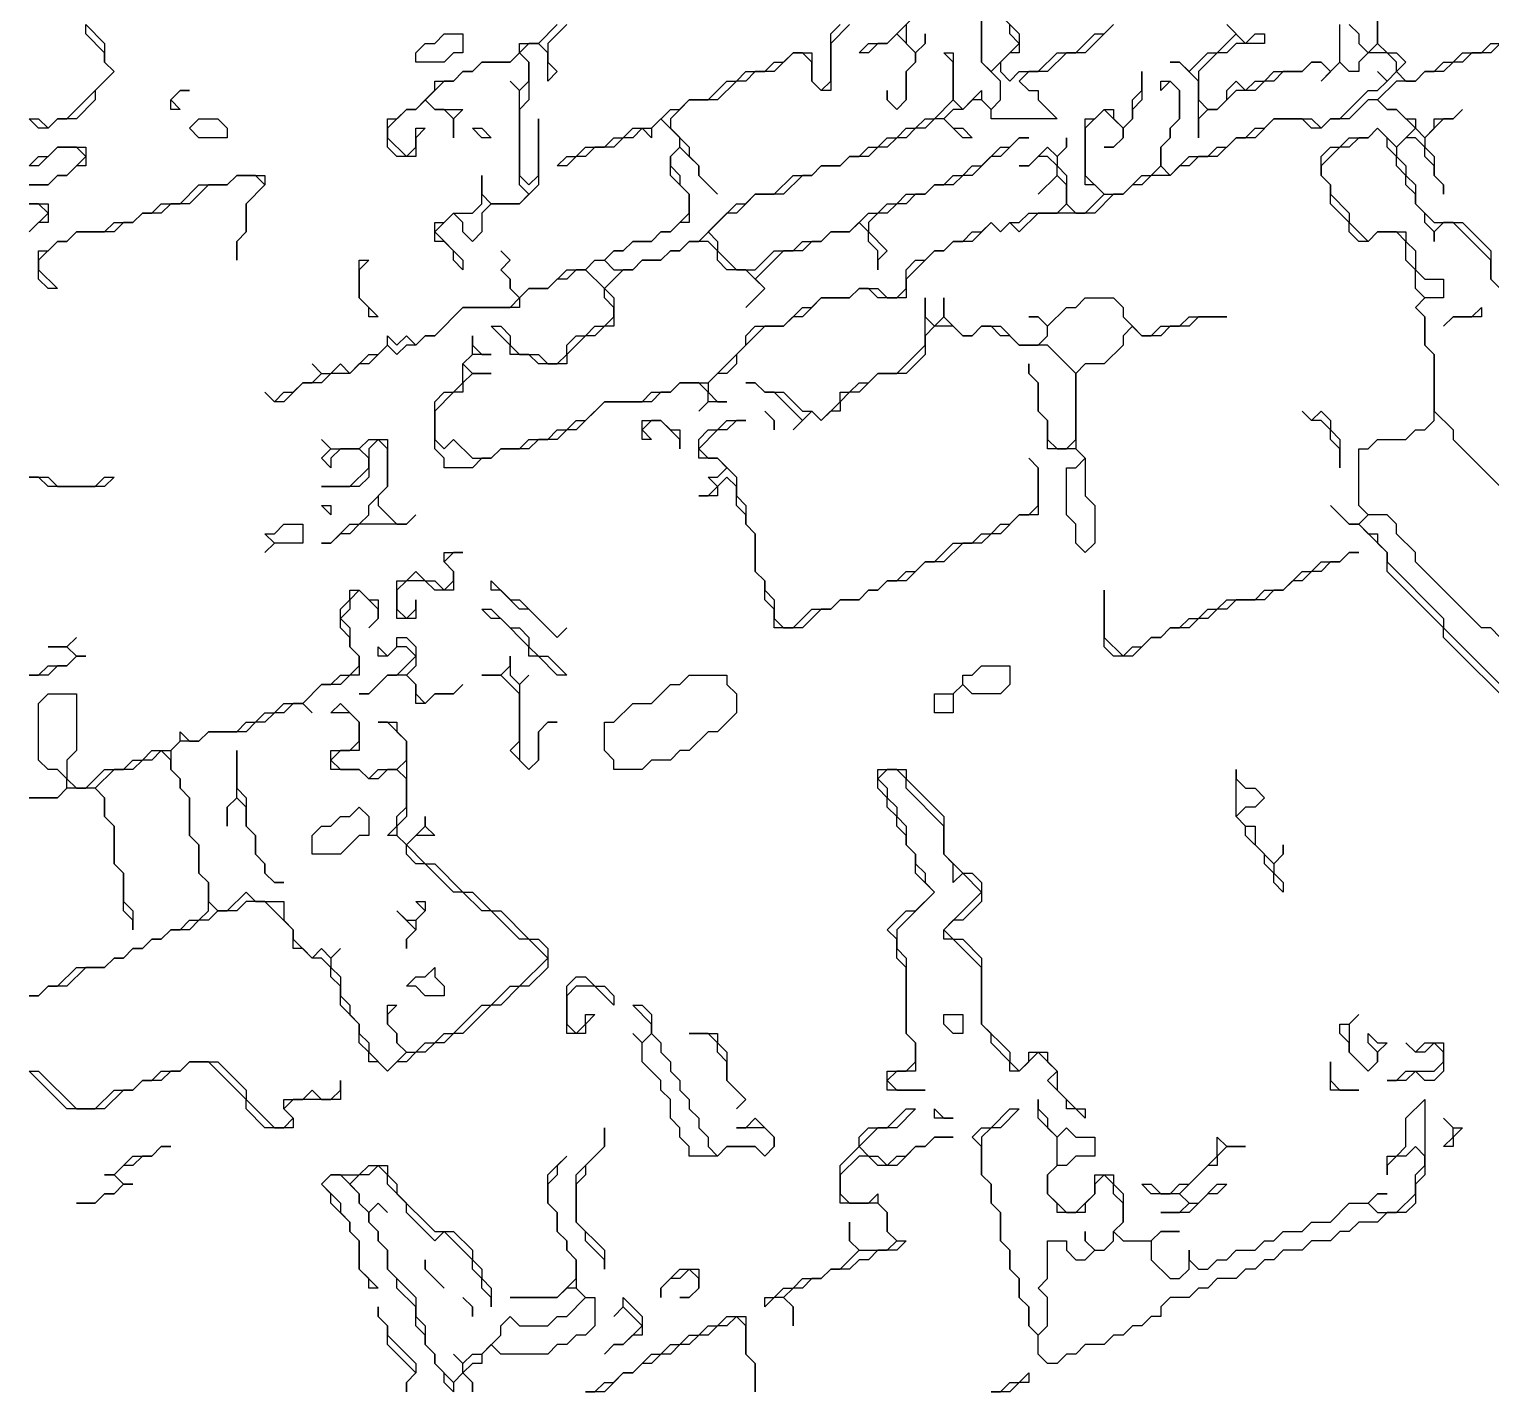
# Model space of a CAD drawing. Header units: metres. Extents: x 0 to 96.9, y 0 to 54.3.
# Drawn here: x 0 to 15.5, y 0 to 14.45 of the extents above; entities that cross this region are included whole.
import ezdxf

# ---------------------------------------------------------------- set-up
doc = ezdxf.new("R2010")
doc.units = ezdxf.units.M

msp = doc.modelspace()

# ---------------------------------------------------------------- linework, layer by layer
for points in [[(14.3, 14.9), (14.3, 14.3), (14.4, 14.2), (14.5, 14.2), (14.6, 14.1), (14.5, 14), (14.6, 13.9), (14.7, 13.9), (14.8, 14), (14.9, 14), (15, 14.1), (15.1, 14.1), (15.2, 14.2), (15.4, 14.2), (15.5, 14.3), (15.6, 14.3)], [(14, 14.5), (14.1, 14.4), (14.1, 14.3), (14.2, 14.2), (14.3, 14.3), (14.3, 14.8)], [(8.7, 14.5), (8.5, 14.3), (8.5, 13.8), (8.4, 13.8), (8.3, 13.9), (8.3, 14.1), (8.2, 14.2), (8.1, 14.2), (7.9, 14), (7.7, 14), (7.6, 13.9), (7.5, 13.9), (7.3, 13.7), (7, 13.7), (6.8, 13.5), (6.8, 13.4), (7, 13.2), (7, 13.1), (7.1, 13), (7.1, 12.9), (7.3, 12.7), (7.1, 12.9), (7.1, 13), (6.9, 13.2), (6.8, 13.1), (6.8, 13), (6.9, 12.9), (6.9, 12.8), (7, 12.7), (7, 12.4), (6.9, 12.4), (6.8, 12.3), (6.7, 12.3), (6.6, 12.2), (6.4, 12.2), (6.3, 12.1), (6.2, 12.1), (6.1, 12), (6.2, 11.9), (6.4, 11.9), (6.5, 12), (6.7, 12), (6.8, 12.1), (6.9, 12.1), (7, 12.2), (7.1, 12.2), (7.5, 12.6), (7.6, 12.6), (7.7, 12.7), (7.9, 12.7), (8.1, 12.9), (8.3, 12.9), (8.4, 13), (8.6, 13), (8.7, 13.1), (8.8, 13.1), (8.9, 13.2), (9, 13.2), (9.1, 13.3), (9.2, 13.3), (9.3, 13.4), (9.4, 13.4), (9.5, 13.5), (9.6, 13.5), (9.8, 13.7), (9.8, 14.1), (9.7, 14.2), (9.8, 14.2), (9.8, 13.7), (9.9, 13.6), (10.1, 13.8), (10.1, 13.7), (10.2, 13.6), (10.3, 13.7), (10.3, 13.9), (10.1, 14.1), (10.1, 14.6)], [(9.3, 14.5), (9.3, 14.3), (9.4, 14.2), (9.5, 14.3), (9.5, 14.4), (9.5, 14.3), (9.4, 14.2), (9.4, 14.1), (9.3, 14), (9.3, 13.7), (9.2, 13.6), (9.1, 13.7), (9.1, 13.8), (9.1, 13.7), (9.2, 13.6), (9.3, 13.7), (9.3, 14), (9.4, 14.1), (9.4, 14.2), (9.2, 14.4), (9.1, 14.3), (9, 14.3), (8.9, 14.2), (8.8, 14.2), (8.9, 14.3), (9.1, 14.3), (9.4, 14.6)], [(10.1, 14.6), (10.1, 14.1), (10.2, 14), (10.5, 14.3), (10.4, 14.4), (10.4, 14.5)], [(10.3, 14.6), (10.5, 14.4), (10.5, 14.2), (10.4, 14.2), (10.3, 14.1), (10.3, 14), (10.4, 13.9), (10.5, 14), (10.7, 14), (10.9, 14.2), (11.1, 14.2), (11.3, 14.4), (11.4, 14.4), (11.5, 14.5)], [(0.6, 14.5), (0.8, 14.3), (0.8, 14.1), (0.9, 14), (0.7, 13.8), (0.7, 13.7), (0.5, 13.5), (0.3, 13.5), (0.2, 13.4), (0.1, 13.4), (0, 13.5), (0.1, 13.5), (0.2, 13.4), (0.3, 13.5), (0.4, 13.5), (0.9, 14), (0.8, 14.1), (0.8, 14.2), (0.6, 14.4), (0.6, 14.5)], [(11.5, 14.5), (11.2, 14.2), (11, 14.2), (10.8, 14), (10.6, 14), (10.5, 13.9), (10.6, 13.8), (10.7, 13.8), (10.7, 13.7), (10.9, 13.5), (10.2, 13.5), (10.2, 13.6), (10.1, 13.7), (10, 13.7), (9.9, 13.6), (9.8, 13.6), (9.7, 13.5), (9.8, 13.4), (9.9, 13.4), (10, 13.3), (9.9, 13.3), (9.7, 13.5), (9.6, 13.5), (9.5, 13.4), (9.4, 13.4), (9.3, 13.3), (9.2, 13.3), (9.1, 13.2), (9, 13.2), (8.9, 13.1), (8.7, 13.1), (8.6, 13), (8.4, 13), (8.3, 12.9), (8.2, 12.9), (8, 12.7), (7.7, 12.7), (7.5, 12.5), (7.4, 12.5), (7.2, 12.3), (7.3, 12.2), (7.3, 12.1), (7.5, 11.9), (7.7, 11.9), (7.9, 12.1), (8.1, 12.1), (8.2, 12.2), (8.4, 12.2), (8.5, 12.3), (8.7, 12.3), (8.9, 12.5), (9, 12.5), (9.1, 12.6), (9.2, 12.6), (9.3, 12.7), (9.5, 12.7), (9.6, 12.8), (9.7, 12.8), (9.8, 12.9), (9.9, 12.9), (10, 13), (10.1, 13), (10.3, 13.2), (10.4, 13.2), (10.5, 13.3), (10.6, 13.3), (10.5, 13.3), (10.3, 13.1), (10.2, 13.1), (10, 12.9), (9.9, 12.9), (9.8, 12.8), (9.6, 12.8), (9.5, 12.7), (9.4, 12.7), (9.3, 12.6), (9.2, 12.6), (9.1, 12.5), (9, 12.5), (8.9, 12.4), (8.9, 12.3), (9.1, 12.1), (9, 12), (9, 11.9), (9, 12.1), (8.9, 12.2), (8.9, 12.3), (8.8, 12.4), (8.7, 12.3), (8.5, 12.3), (8.4, 12.2), (8.3, 12.2), (8.2, 12.1), (8, 12.1), (7.7, 11.8), (7.8, 11.7), (7.6, 11.5), (7.8, 11.7), (7.6, 11.9), (7.4, 11.9), (7.3, 12), (7.3, 12.1), (7.2, 12.2), (7, 12.2), (6.9, 12.1), (6.8, 12.1), (6.7, 12), (6.5, 12), (6.4, 11.9), (6.3, 11.9), (6.1, 11.7), (6.2, 11.6), (6.2, 11.3), (6.1, 11.3), (6, 11.2), (5.9, 11.2), (5.7, 11), (5.7, 10.9), (5.4, 10.9), (5.3, 11), (5.1, 11), (5.1, 11.1), (4.9, 11.3), (5, 11.3), (5.1, 11.2), (5.1, 11.1), (5.2, 11), (5.4, 11), (5.5, 10.9), (5.6, 10.9), (5.7, 11), (5.7, 11.1), (5.8, 11.2), (5.9, 11.2), (6, 11.3), (6.1, 11.3), (6.2, 11.4), (6.2, 11.5), (6.1, 11.6), (6.1, 11.7), (5.9, 11.9), (5.8, 11.9), (5.7, 11.8), (5.6, 11.8), (5.5, 11.7), (5.3, 11.7), (5.2, 11.6), (5.2, 11.5), (4.6, 11.5), (4.3, 11.2), (4.2, 11.2), (4.1, 11.1), (4, 11.1), (3.9, 11), (3.8, 11.1), (3.6, 10.9), (3.5, 10.9), (3.4, 10.8), (3.2, 10.8), (3.1, 10.7), (2.9, 10.7), (2.7, 10.5), (2.6, 10.5), (2.5, 10.6), (2.6, 10.5), (2.7, 10.6), (2.8, 10.6), (2.9, 10.7), (3, 10.7), (3.1, 10.8), (3, 10.9), (3.1, 10.8), (3.2, 10.8), (3.3, 10.9), (3.4, 10.8), (3.6, 11), (3.7, 11), (3.8, 11.1), (3.8, 11.2), (3.9, 11.1), (4, 11.2), (4.1, 11.1), (4.2, 11.2), (4.3, 11.2), (4.6, 11.5), (5.1, 11.5), (5.2, 11.6), (5.1, 11.7), (5.1, 11.8), (5, 11.9), (5.1, 12), (5, 12.1), (5.1, 12), (5, 11.9), (5.1, 11.8), (5.1, 11.7), (5.2, 11.6), (5.3, 11.7), (5.5, 11.7), (5.7, 11.9), (5.9, 11.9), (6, 12), (6.1, 12), (6.2, 12.1), (6.3, 12.1), (6.4, 12.2), (6.6, 12.2), (6.7, 12.3), (6.8, 12.3), (7, 12.5), (7, 12.7), (6.8, 12.9), (6.8, 13.1), (6.9, 13.2), (6.9, 13.3), (6.7, 13.5), (6.6, 13.4), (6.6, 13.3), (6.5, 13.4), (6.4, 13.3), (6.3, 13.3), (6.2, 13.2), (6, 13.2), (5.9, 13.1), (5.8, 13.1), (5.7, 13), (5.6, 13), (5.7, 13.1), (5.8, 13.1), (5.9, 13.2), (6.1, 13.2), (6.2, 13.3), (6.3, 13.3), (6.4, 13.4), (6.6, 13.4), (6.8, 13.6), (6.9, 13.6), (7, 13.7), (7.2, 13.7), (7.4, 13.9), (7.5, 13.9), (7.6, 14), (7.8, 14), (7.9, 14.1), (8, 14.1), (8.1, 14.2), (8.3, 14.2), (8.3, 13.9), (8.4, 13.8), (8.5, 13.9), (8.5, 14.4), (8.6, 14.5)], [(5.7, 14.5), (5.5, 14.3), (5.5, 14.1), (5.6, 14), (5.5, 13.9), (5.5, 14.2), (5.4, 14.3), (5.3, 14.3), (5.2, 14.2), (5.3, 14.1), (5.3, 13.7), (5.2, 13.6), (5.2, 12.9), (5.3, 12.8), (5.4, 12.9), (5.4, 13.5), (5.4, 12.8), (5.2, 12.6), (4.9, 12.6), (4.8, 12.5), (4.8, 12.3), (4.7, 12.2), (4.6, 12.3), (4.6, 12.4), (4.5, 12.5), (4.3, 12.3), (4.6, 12), (4.6, 11.9), (4.5, 12), (4.5, 12.1), (4.4, 12.2), (4.3, 12.2), (4.3, 12.4), (4.4, 12.4), (4.5, 12.5), (4.7, 12.5), (4.8, 12.6), (4.8, 12.9), (4.8, 12.7), (4.9, 12.6), (5.2, 12.6), (5.3, 12.7), (5.2, 12.8), (5.2, 13.8), (5.1, 13.9), (5.2, 13.8), (5.3, 13.9), (5.3, 14.1), (5.2, 14.2), (5.1, 14.1), (4.8, 14.1), (4.7, 14), (4.6, 14), (4.5, 13.9), (4.4, 13.9), (4.2, 13.7), (4.3, 13.6), (4.6, 13.6), (4.5, 13.5), (4.5, 13.3), (4.5, 13.5), (4.4, 13.6), (4.3, 13.6), (4.2, 13.7), (4.1, 13.6), (4, 13.6), (3.8, 13.4), (3.8, 13.3), (4, 13.1), (4.1, 13.2), (4.1, 13.4), (4.2, 13.4), (4.1, 13.3), (4.1, 13.1), (3.9, 13.1), (3.8, 13.2), (3.8, 13.5), (3.9, 13.5), (4, 13.6), (4.1, 13.6), (4.3, 13.8), (4.3, 13.9), (4.5, 13.9), (4.6, 14), (4.7, 14), (4.8, 14.1), (5.1, 14.1), (5.2, 14.2), (5.2, 14.3), (5.4, 14.3), (5.6, 14.5)], [(15.8, 7.2), (15, 8), (15, 8.1), (14.4, 8.7), (14.4, 8.9), (14.1, 9.2), (14, 9.2), (13.8, 9.4), (14, 9.2), (14.1, 9.2), (14.2, 9.3), (14.1, 9.4), (14.1, 10), (14.2, 10), (14.3, 10.1), (14.6, 10.1), (14.7, 10.2), (14.8, 10.2), (14.9, 10.3), (14.9, 11), (14.8, 11.1), (14.8, 11.4), (14.7, 11.5), (14.8, 11.6), (14.7, 11.7), (14.7, 11.9), (14.6, 12), (14.6, 12.2), (14.5, 12.3), (14.3, 12.3), (14.2, 12.2), (14.1, 12.2), (14, 12.3), (14, 12.4), (13.8, 12.6), (13.8, 12.8), (13.7, 12.9), (13.7, 13.1), (13.8, 13.2), (13.9, 13.2), (14, 13.3), (14.2, 13.3), (14.3, 13.4), (14.5, 13.2), (14.7, 13.4), (14.5, 13.6), (14.4, 13.6), (14.3, 13.7), (14.2, 13.7), (14, 13.5), (13.8, 13.5), (13.7, 13.4), (13.6, 13.4), (13.5, 13.5), (13.2, 13.5), (13, 13.3), (12.8, 13.3), (12.6, 13.1), (12.4, 13.1), (12.3, 13), (12.2, 13), (12.1, 12.9), (11.9, 12.9), (11.8, 12.8), (11.7, 12.8), (11.6, 12.7), (11.5, 12.7), (11.3, 12.5), (10.7, 12.5), (10.5, 12.3), (10.4, 12.4), (10.3, 12.3), (10.2, 12.4), (10, 12.2), (9.8, 12.2), (9.7, 12.1), (9.6, 12.1), (9.3, 11.8), (9.3, 11.6), (9, 11.6), (8.9, 11.7), (8.8, 11.7), (8.7, 11.6), (8.4, 11.6), (8.2, 11.4), (8.1, 11.4), (8, 11.3), (7.8, 11.3), (7.5, 11), (7.5, 10.9), (7.4, 10.8), (7.3, 10.8), (7.2, 10.7), (7.2, 10.6), (7.3, 10.5), (7.4, 10.5), (7.2, 10.5), (7.1, 10.4), (7.2, 10.5), (7.2, 10.6), (7.1, 10.7), (6.9, 10.7), (6.8, 10.6), (6.7, 10.6), (6.6, 10.5), (6.1, 10.5), (5.8, 10.2), (5.7, 10.2), (5.6, 10.1), (5.4, 10.1), (5.3, 10), (5, 10), (4.9, 9.9), (4.8, 9.9), (4.7, 9.8), (4.4, 9.8), (4.4, 9.9), (4.3, 10), (4.3, 10.5), (4.4, 10.6), (4.5, 10.6), (4.6, 10.7), (4.6, 10.9), (4.7, 11), (4.7, 11.2), (4.7, 11.1), (4.8, 11), (4.9, 11), (4.7, 11), (4.6, 10.9), (4.7, 10.8), (4.9, 10.8), (4.7, 10.8), (4.6, 10.7), (4.6, 10.6), (4.5, 10.6), (4.3, 10.4), (4.3, 10.1), (4.4, 10), (4.5, 10.1), (4.7, 9.9), (4.9, 9.9), (5, 10), (5.2, 10), (5.3, 10.1), (5.5, 10.1), (5.6, 10.2), (5.7, 10.2), (5.8, 10.3), (5.9, 10.3), (6.1, 10.5), (6.5, 10.5), (6.6, 10.6), (6.8, 10.6), (6.9, 10.7), (7.2, 10.7), (7.6, 11.1), (7.6, 11.2), (7.7, 11.3), (8, 11.3), (8.2, 11.5), (8.3, 11.5), (8.4, 11.6), (8.7, 11.6), (8.8, 11.7), (9, 11.7), (9.1, 11.6), (9.2, 11.6), (9.3, 11.7), (9.3, 11.9), (9.4, 12), (9.5, 12), (9.6, 12.1), (9.7, 12.1), (9.8, 12.2), (9.9, 12.2), (10, 12.3), (10.1, 12.3), (10.2, 12.4), (10.3, 12.3), (10.4, 12.4), (10.5, 12.4), (10.6, 12.5), (10.9, 12.5), (11, 12.6), (11, 12.8), (10.9, 12.9), (10.7, 12.7), (10.9, 12.9), (10.9, 13), (10.8, 13.1), (10.7, 13.1), (10.6, 13), (10.5, 13), (10.6, 13), (10.8, 13.2), (10.9, 13.1), (11, 13.2), (11, 13.3), (11, 13.2), (10.9, 13.1), (10.9, 13), (11, 12.9), (11, 12.6), (11.1, 12.5), (11.2, 12.5), (11.4, 12.7), (11.3, 12.8), (11.2, 12.8), (11.2, 13.5), (11.3, 13.5), (11.4, 13.6), (11.5, 13.6), (11.5, 13.5), (11.6, 13.4), (11.7, 13.5), (11.7, 13.7), (11.8, 13.8), (11.8, 14), (11.8, 13.7), (11.7, 13.6), (11.7, 13.5), (11.6, 13.4), (11.6, 13.3), (11.5, 13.2), (11.4, 13.2), (11.5, 13.2), (11.6, 13.3), (11.6, 13.4), (11.4, 13.6), (11.2, 13.4), (11.2, 12.9), (11.4, 12.7), (11.6, 12.7), (11.8, 12.9), (11.9, 12.9), (12, 13), (12, 13.2), (12.1, 13.3), (12.1, 13.4), (12.2, 13.5), (12.2, 13.8), (12.1, 13.9), (12, 13.8), (12, 13.9), (12.1, 13.9), (12.2, 13.8), (12.2, 13.5), (12.1, 13.4), (12.1, 13.3), (12, 13.2), (12, 13), (12.1, 12.9), (12.3, 13.1), (12.5, 13.1), (12.6, 13.2), (12.7, 13.2), (12.8, 13.3), (12.9, 13.3), (13, 13.4), (13.1, 13.4), (13.2, 13.5), (13.6, 13.5), (13.7, 13.4), (13.8, 13.5), (13.9, 13.5), (14.2, 13.8), (14.3, 13.8), (14.4, 13.9), (14.3, 14), (14.4, 13.9), (14.5, 14), (14.5, 14.1), (14.4, 14.2), (14.2, 14.2), (14.1, 14.1), (14.1, 14), (14, 14), (13.9, 14.1), (13.7, 13.9), (13.8, 14), (13.7, 14.1), (13.6, 14.1), (13.5, 14), (13.3, 14), (13.2, 13.9), (13.1, 13.9), (13, 13.8), (12.8, 13.8), (12.6, 13.6), (12.5, 13.6), (12.4, 13.5), (12.4, 13.3), (12.4, 13.9), (12.2, 14.1), (12.1, 14.1), (12.2, 14.1), (12.3, 14), (12.5, 14.2), (12.6, 14.2), (12.8, 14.4), (12.7, 14.5), (12.9, 14.3), (13, 14.4), (13.1, 14.4), (13.1, 14.3), (12.8, 14.3), (12.7, 14.2), (12.6, 14.2), (12.4, 14), (12.4, 13.7), (12.5, 13.6), (12.6, 13.6), (12.7, 13.7), (12.7, 13.8), (12.8, 13.9), (12.9, 13.8), (13, 13.9), (13.1, 13.9), (13.2, 14), (13.5, 14), (13.6, 14.1), (13.7, 14.1), (13.8, 14), (13.9, 14.1), (13.9, 14.5)], [(15.7, 14.4), (15.5, 14.2), (15.3, 14.2), (15.2, 14.1), (15.1, 14.1), (15, 14), (14.8, 14), (14.7, 13.9), (14.5, 13.9), (14.3, 13.7), (14.4, 13.6), (14.5, 13.6), (14.6, 13.5), (14.7, 13.5), (14.7, 13.4), (14.8, 13.3), (14.9, 13.4), (14.9, 13.5), (15.1, 13.5), (15.2, 13.6), (15.1, 13.5), (15, 13.5), (14.8, 13.3), (14.8, 13.2), (14.9, 13.1), (14.9, 12.9), (15, 12.8), (15, 12.7), (15, 12.8), (14.9, 12.9), (14.9, 13), (14.8, 13.1), (14.8, 13.2), (14.7, 13.3), (14.6, 13.3), (14.5, 13.2), (14.5, 13.1), (14.6, 13), (14.6, 12.9), (14.7, 12.8), (14.7, 12.6), (14.9, 12.4), (15.2, 12.4), (15.5, 12.1), (15.5, 11.8), (15.7, 11.6)], [(15.6, 11.7), (15.5, 11.8), (15.5, 12), (15.1, 12.4), (15, 12.4), (14.9, 12.3), (14.9, 12.2), (14.9, 12.3), (14.8, 12.4), (14.8, 12.5), (14.7, 12.6), (14.7, 12.7), (14.6, 12.8), (14.6, 12.9), (14.5, 13), (14.5, 13.1), (14.4, 13.2), (14.4, 13.3), (14.3, 13.4), (14.2, 13.3), (14.1, 13.3), (14, 13.2), (13.9, 13.2), (13.7, 13), (13.7, 12.9), (13.8, 12.8), (13.8, 12.7), (14, 12.5), (14, 12.4), (14.2, 12.2), (14.3, 12.3), (14.6, 12.3), (14.6, 12.2), (14.7, 12.1), (14.7, 11.9), (14.8, 11.8), (15, 11.8), (15, 11.6), (14.8, 11.6), (14.7, 11.5), (14.8, 11.4), (14.8, 11.1), (14.9, 11), (14.9, 10.4), (15.1, 10.2), (15.1, 10.1), (15.6, 9.6)], [(15.6, 8), (15.5, 8.1), (15.4, 8.1), (14.7, 8.8), (14.7, 8.9), (14.5, 9.1), (14.5, 9.2), (14.4, 9.3), (14.2, 9.3), (14.1, 9.2), (14.2, 9.1), (14.3, 9.1), (14.3, 9), (14.4, 8.9), (14.4, 8.8), (15, 8.2), (15, 8.1), (15.9, 7.2)]]:
    msp.add_lwpolyline(points)
for points in [[(4.1, 14.1), (4.1, 14.2), (4.2, 14.3), (4.3, 14.3), (4.4, 14.4), (4.6, 14.4), (4.6, 14.2), (4.5, 14.2), (4.4, 14.1)], [(1.5, 13.6), (1.5, 13.7), (1.6, 13.8), (1.7, 13.8), (1.6, 13.8), (1.5, 13.7), (1.6, 13.6)], [(1.8, 13.3), (1.7, 13.4), (1.8, 13.5), (2, 13.5), (2.1, 13.4), (2.1, 13.3)], [(4.8, 13.3), (4.7, 13.4), (4.8, 13.4), (4.9, 13.3)], [(0, 12.8), (0.2, 12.8), (0.3, 12.9), (0.4, 12.9), (0.6, 13.1), (0.5, 13.2), (0.3, 13.2), (0.1, 13), (0, 13), (0.1, 13.1), (0.2, 13.1), (0.3, 13.2), (0.6, 13.2), (0.6, 13), (0.5, 13), (0.4, 12.9), (0.3, 12.9), (0.2, 12.8)], [(0.2, 11.7), (0.1, 11.8), (0.1, 12.1), (0.2, 12.1), (0.3, 12.2), (0.4, 12.2), (0.5, 12.3), (0.8, 12.3), (0.9, 12.4), (1.1, 12.4), (1.2, 12.5), (1.3, 12.5), (1.4, 12.6), (1.6, 12.6), (1.8, 12.8), (2.1, 12.8), (2.2, 12.9), (2.5, 12.9), (2.5, 12.8), (2.3, 12.6), (2.3, 12.3), (2.2, 12.2), (2.2, 12), (2.2, 12.2), (2.3, 12.3), (2.3, 12.6), (2.5, 12.8), (2.4, 12.9), (2.2, 12.9), (2.1, 12.8), (1.9, 12.8), (1.7, 12.6), (1.5, 12.6), (1.4, 12.5), (1.2, 12.5), (1.1, 12.4), (1, 12.4), (0.9, 12.3), (0.5, 12.3), (0.4, 12.2), (0.3, 12.2), (0.1, 12), (0.1, 11.9), (0.3, 11.7)], [(0, 12.3), (0.2, 12.5), (0.1, 12.6), (0, 12.6), (0.2, 12.6), (0.2, 12.4), (0.1, 12.4)], [(3.6, 11.4), (3.6, 11.5), (3.5, 11.6), (3.5, 12), (3.6, 12), (3.5, 11.9), (3.5, 11.6), (3.7, 11.4)], [(11.2, 8.9), (11.1, 9), (11.1, 9.2), (11, 9.3), (11, 9.8), (11.1, 9.8), (11.2, 9.9), (11.1, 10), (10.8, 10), (10.8, 10.3), (10.7, 10.4), (10.7, 10.7), (10.6, 10.8), (10.6, 10.9), (10.6, 10.8), (10.7, 10.7), (10.7, 10.4), (10.8, 10.3), (10.8, 10.1), (10.9, 10), (11, 10), (11.1, 10.1), (11.1, 10.8), (10.8, 11.1), (10.5, 11.1), (10.4, 11.2), (10.3, 11.2), (10.2, 11.3), (10.1, 11.3), (10, 11.2), (9.9, 11.2), (9.8, 11.3), (9.6, 11.3), (9.5, 11.2), (9.5, 11), (9.3, 10.8), (9, 10.8), (8.8, 10.6), (8.7, 10.6), (8.6, 10.5), (8.6, 10.4), (8.5, 10.4), (8.4, 10.3), (8.3, 10.4), (8.1, 10.2), (8.2, 10.3), (7.9, 10.6), (7.8, 10.6), (7.7, 10.7), (7.6, 10.7), (7.7, 10.7), (7.8, 10.6), (8, 10.6), (8.2, 10.4), (8.3, 10.4), (8.4, 10.3), (8.6, 10.5), (8.6, 10.6), (8.7, 10.6), (8.8, 10.7), (8.9, 10.7), (9, 10.8), (9.2, 10.8), (9.5, 11.1), (9.5, 11.6), (9.5, 11.4), (9.6, 11.3), (9.7, 11.4), (9.7, 11.6), (9.7, 11.4), (9.9, 11.2), (10, 11.2), (10.1, 11.3), (10.3, 11.3), (10.5, 11.1), (10.7, 11.1), (10.8, 11.2), (10.8, 11.3), (10.7, 11.4), (10.6, 11.4), (10.7, 11.4), (10.8, 11.3), (11, 11.5), (11.1, 11.5), (11.2, 11.6), (11.5, 11.6), (11.6, 11.5), (11.6, 11.4), (11.8, 11.2), (11.9, 11.2), (12, 11.3), (12.2, 11.3), (12.3, 11.4), (12.7, 11.4), (12.4, 11.4), (12.3, 11.3), (12.1, 11.3), (12, 11.2), (11.8, 11.2), (11.7, 11.3), (11.6, 11.2), (11.6, 11.1), (11.4, 10.9), (11.2, 10.9), (11.1, 10.8), (11.1, 10), (11.2, 9.9), (11.2, 9.5), (11.3, 9.4), (11.3, 9)], [(15, 11.3), (15.1, 11.4), (15.3, 11.4), (15.4, 11.5), (15.4, 11.4), (15.1, 11.4)], [(7.9, 10.2), (7.9, 10.3), (7.8, 10.4), (7.9, 10.3)], [(13.9, 9.8), (13.9, 10), (13.8, 10.1), (13.8, 10.2), (13.7, 10.3), (13.6, 10.3), (13.5, 10.4), (13.6, 10.3), (13.7, 10.4), (13.8, 10.3), (13.8, 10.2), (13.9, 10.1)], [(6.9, 10), (6.9, 10.1), (6.7, 10.3), (6.6, 10.3), (6.5, 10.2), (6.6, 10.1), (6.5, 10.1), (6.5, 10.3), (6.7, 10.3), (6.8, 10.2), (6.9, 10.2)], [(7.9, 8.1), (7.9, 8.3), (7.8, 8.4), (7.8, 8.6), (7.7, 8.7), (7.7, 9.1), (7.6, 9.2), (7.6, 9.3), (7.5, 9.4), (7.5, 9.6), (7.4, 9.7), (7.3, 9.6), (7.3, 9.5), (7.1, 9.5), (7.2, 9.5), (7.3, 9.6), (7.2, 9.7), (7.3, 9.7), (7.4, 9.8), (7.3, 9.9), (7.1, 9.9), (7.1, 10.1), (7.2, 10.2), (7.3, 10.2), (7.4, 10.3), (7.6, 10.3), (7.5, 10.3), (7.4, 10.2), (7.3, 10.2), (7.1, 10), (7.2, 9.9), (7.3, 9.9), (7.5, 9.7), (7.5, 9.5), (7.6, 9.4), (7.6, 9.2), (7.7, 9.1), (7.7, 8.7), (7.8, 8.6), (7.8, 8.5), (7.9, 8.4), (7.9, 8.2), (8, 8.1), (8.1, 8.1), (8.3, 8.3), (8.5, 8.3), (8.6, 8.4), (8.8, 8.4), (8.9, 8.5), (9, 8.5), (9.1, 8.6), (9.2, 8.6), (9.3, 8.7), (9.4, 8.7), (9.5, 8.8), (9.6, 8.8), (9.8, 9), (10, 9), (10.1, 9.1), (10.2, 9.1), (10.3, 9.2), (10.4, 9.2), (10.5, 9.3), (10.6, 9.3), (10.7, 9.4), (10.7, 9.8), (10.6, 9.9), (10.7, 9.8), (10.7, 9.3), (10.5, 9.3), (10.3, 9.1), (10.2, 9.1), (10.1, 9), (9.9, 9), (9.7, 8.8), (9.5, 8.8), (9.3, 8.6), (9.1, 8.6), (9, 8.5), (8.9, 8.5), (8.8, 8.4), (8.6, 8.4), (8.5, 8.3), (8.4, 8.3), (8.2, 8.1)], [(3.1, 9), (3.2, 9), (3.4, 9.2), (3.5, 9.2), (3.6, 9.3), (3.6, 9.4), (3.8, 9.6), (3.8, 10), (3.7, 10.1), (3.6, 10), (3.6, 9.7), (3.5, 9.6), (3.1, 9.6), (3.4, 9.6), (3.6, 9.8), (3.6, 9.9), (3.5, 10), (3.3, 10), (3.2, 9.9), (3.2, 9.8), (3.1, 9.9), (3.2, 10), (3.1, 10.1), (3.2, 10), (3.5, 10), (3.6, 10.1), (3.8, 10.1), (3.8, 9.6), (3.7, 9.5), (3.7, 9.4), (3.9, 9.2), (4, 9.2), (4.1, 9.3), (4, 9.2), (3.5, 9.2), (3.4, 9.1), (3.3, 9.1), (3.2, 9)], [(0.2, 9.6), (0.1, 9.7), (0, 9.7), (0.2, 9.7), (0.3, 9.6), (0.7, 9.6), (0.8, 9.7), (0.9, 9.7), (0.8, 9.6)], [(3.2, 9.3), (3.1, 9.4), (3.2, 9.4)], [(2.5, 8.9), (2.6, 9), (2.5, 9.1), (2.6, 9.1), (2.7, 9.2), (2.9, 9.2), (2.9, 9), (2.6, 9)], [(3.9, 8.2), (3.9, 8.6), (4, 8.6), (4.1, 8.7), (4.2, 8.6), (4.3, 8.6), (4.4, 8.5), (4.5, 8.6), (4.5, 8.7), (4.4, 8.8), (4.4, 8.9), (4.6, 8.9), (4.5, 8.9), (4.4, 8.8), (4.5, 8.7), (4.5, 8.5), (4.3, 8.5), (4.2, 8.6), (4, 8.6), (3.9, 8.5), (3.9, 8.3), (4, 8.2), (4.1, 8.3), (4.1, 8.4), (4.1, 8.2)], [(11.5, 7.8), (11.4, 7.9), (11.4, 8.5), (11.4, 8), (11.6, 7.8), (11.7, 7.9), (11.8, 7.9), (11.9, 8), (12, 8), (12.1, 8.1), (12.2, 8.1), (12.3, 8.2), (12.4, 8.2), (12.5, 8.3), (12.6, 8.3), (12.7, 8.4), (13, 8.4), (13.1, 8.5), (13.3, 8.5), (13.5, 8.7), (13.6, 8.7), (13.7, 8.8), (13.9, 8.8), (14, 8.9), (14.1, 8.9), (14, 8.9), (13.9, 8.8), (13.8, 8.8), (13.7, 8.7), (13.6, 8.7), (13.5, 8.6), (13.4, 8.6), (13.3, 8.5), (13.2, 8.5), (13.1, 8.4), (12.8, 8.4), (12.7, 8.3), (12.6, 8.3), (12.5, 8.2), (12.4, 8.2), (12.3, 8.1), (12.1, 8.1), (12, 8), (11.9, 8), (11.7, 7.8)], [(5.6, 8), (5.3, 8.3), (5.2, 8.3), (5, 8.5), (4.9, 8.5), (4.9, 8.6), (5.1, 8.4), (5.2, 8.4), (5.6, 8), (5.7, 8.1)], [(3.8, 3.4), (3.7, 3.5), (3.6, 3.5), (3.6, 3.6), (3.5, 3.7), (3.5, 3.9), (3.3, 4.1), (3.3, 4.3), (3.2, 4.4), (3.2, 4.5), (3.1, 4.6), (3, 4.6), (2.9, 4.7), (2.8, 4.7), (2.8, 4.9), (2.5, 5.2), (2.3, 5.2), (2.2, 5.1), (2, 5.1), (1.9, 5), (1.8, 5), (1.7, 4.9), (1.5, 4.9), (1.4, 4.8), (1.3, 4.8), (1.2, 4.7), (1.1, 4.7), (1, 4.6), (0.9, 4.6), (0.8, 4.5), (0.6, 4.5), (0.4, 4.3), (0.2, 4.3), (0.1, 4.2), (0, 4.2), (0.1, 4.2), (0.2, 4.3), (0.3, 4.3), (0.5, 4.5), (0.8, 4.5), (0.9, 4.6), (1, 4.6), (1.1, 4.7), (1.2, 4.7), (1.3, 4.8), (1.4, 4.8), (1.5, 4.9), (1.6, 4.9), (1.7, 5), (1.8, 5), (1.9, 5.1), (1.9, 5.4), (1.8, 5.5), (1.8, 5.8), (1.7, 5.9), (1.7, 6.3), (1.6, 6.4), (1.6, 6.5), (1.5, 6.6), (1.5, 6.7), (1.4, 6.8), (1.3, 6.7), (1.2, 6.7), (1.1, 6.6), (0.9, 6.6), (0.7, 6.4), (0.8, 6.3), (0.8, 6.1), (0.9, 6), (0.9, 5.6), (1, 5.5), (1, 5.2), (1.1, 5.1), (1.1, 4.9), (1.1, 5), (1, 5.1), (1, 5.5), (0.9, 5.6), (0.9, 6), (0.8, 6.1), (0.8, 6.3), (0.7, 6.4), (0.4, 6.4), (0.3, 6.3), (0, 6.3), (0.3, 6.3), (0.4, 6.4), (0.4, 6.5), (0.3, 6.6), (0.2, 6.6), (0.1, 6.7), (0.1, 7.3), (0.2, 7.4), (0.5, 7.4), (0.5, 6.8), (0.4, 6.7), (0.4, 6.5), (0.5, 6.4), (0.6, 6.4), (0.8, 6.6), (1, 6.6), (1.1, 6.7), (1.2, 6.7), (1.3, 6.8), (1.5, 6.8), (1.6, 6.9), (1.6, 7), (1.7, 6.9), (1.8, 6.9), (1.9, 7), (2.2, 7), (2.3, 7.1), (2.4, 7.1), (2.5, 7.2), (2.6, 7.2), (2.7, 7.3), (2.9, 7.3), (3.1, 7.5), (3.2, 7.5), (3.3, 7.6), (3.4, 7.6), (3.5, 7.7), (3.5, 7.8), (3.4, 7.9), (3.4, 8), (3.3, 8.1), (3.3, 8.3), (3.4, 8.4), (3.4, 8.5), (3.5, 8.5), (3.6, 8.4), (3.7, 8.4), (3.7, 8.2), (3.6, 8.1), (3.7, 8.2), (3.7, 8.3), (3.5, 8.5), (3.4, 8.4), (3.4, 8.3), (3.3, 8.2), (3.4, 8.1), (3.4, 7.9), (3.5, 7.8), (3.5, 7.6), (3.4, 7.6), (3.3, 7.5), (3.1, 7.5), (2.9, 7.3), (3, 7.2), (2.9, 7.3), (2.8, 7.3), (2.7, 7.2), (2.6, 7.2), (2.5, 7.1), (2.4, 7.1), (2.3, 7), (1.9, 7), (1.8, 6.9), (1.6, 6.9), (1.5, 6.8), (1.5, 6.6), (1.6, 6.5), (1.6, 6.4), (1.7, 6.3), (1.7, 5.9), (1.8, 5.8), (1.8, 5.5), (1.9, 5.4), (1.9, 5.2), (2, 5.1), (2.1, 5.1), (2.3, 5.3), (2.4, 5.2), (2.7, 5.2), (2.7, 5), (2.8, 4.9), (2.8, 4.8), (3, 4.6), (3.1, 4.7), (3.2, 4.6), (3.3, 4.7), (3.2, 4.6), (3.2, 4.5), (3.3, 4.4), (3.3, 4.2), (3.4, 4.1), (3.4, 4), (3.5, 3.9), (3.5, 3.8), (3.6, 3.7), (3.6, 3.6), (3.8, 3.4), (4, 3.6), (3.9, 3.7), (3.9, 3.8), (3.8, 3.9), (3.8, 4.1), (3.9, 4.1), (3.8, 4), (3.8, 3.9), (3.9, 3.8), (3.9, 3.7), (4, 3.6), (4.1, 3.6), (4.2, 3.7), (4.3, 3.7), (4.4, 3.8), (4.5, 3.8), (4.8, 4.1), (4.9, 4.1), (5.1, 4.3), (5.2, 4.3), (5.5, 4.6), (5.3, 4.8), (5.2, 4.8), (4.9, 5.1), (4.8, 5.1), (4.6, 5.3), (4.5, 5.3), (4.2, 5.6), (4.1, 5.6), (4, 5.7), (4, 5.8), (3.9, 5.9), (3.8, 5.9), (3.9, 6), (3.9, 6.1), (4, 6.2), (4, 6.5), (3.9, 6.6), (3.8, 6.6), (3.7, 6.5), (3.6, 6.5), (3.5, 6.6), (3.2, 6.6), (3.2, 6.8), (3.4, 6.8), (3.5, 6.9), (3.5, 7.1), (3.4, 7.2), (3.2, 7.2), (3.3, 7.3), (3.5, 7.1), (3.5, 6.8), (3.3, 6.8), (3.2, 6.7), (3.3, 6.6), (3.5, 6.6), (3.6, 6.5), (3.7, 6.6), (3.9, 6.6), (4, 6.7), (4, 6.9), (3.8, 7.1), (3.7, 7.1), (3.9, 7.1), (3.9, 7), (4, 6.9), (4, 6.1), (3.9, 6), (3.9, 5.9), (4, 5.8), (4.2, 6), (4.2, 6.1), (4.2, 6), (4.3, 5.9), (4.1, 5.9), (4, 5.8), (4.2, 5.6), (4.3, 5.6), (4.6, 5.3), (4.7, 5.3), (4.9, 5.1), (5, 5.1), (5.3, 4.8), (5.4, 4.8), (5.5, 4.7), (5.5, 4.5), (5.3, 4.3), (5.2, 4.3), (5, 4.1), (4.9, 4.1), (4.6, 3.8), (4.5, 3.8), (4.4, 3.7), (4.3, 3.7), (4.2, 3.6), (4.1, 3.6), (4, 3.5), (3.9, 3.5)], [(5.6, 7.6), (5.4, 7.8), (5.3, 7.8), (5.3, 7.9), (5, 8.2), (4.9, 8.2), (4.8, 8.3), (4.9, 8.3), (5.1, 8.1), (5.2, 8.1), (5.3, 8), (5.3, 7.9), (5.4, 7.8), (5.5, 7.8), (5.7, 7.6)], [(0, 7.6), (0.1, 7.6), (0.2, 7.7), (0.4, 7.7), (0.5, 7.8), (0.4, 7.9), (0.2, 7.9), (0.4, 7.9), (0.5, 8), (0.4, 7.9), (0.5, 7.8), (0.6, 7.8), (0.5, 7.8), (0.4, 7.7), (0.3, 7.7), (0.2, 7.6)], [(4.1, 7.3), (4.1, 7.5), (4, 7.6), (3.8, 7.6), (3.6, 7.4), (3.5, 7.4), (3.6, 7.4), (3.8, 7.6), (3.9, 7.6), (4.1, 7.8), (4, 7.9), (3.9, 7.9), (3.8, 7.8), (3.7, 7.8), (3.7, 7.9), (3.8, 7.8), (3.9, 7.9), (3.9, 8), (4, 8), (4.1, 7.9), (4.1, 7.7), (4, 7.6), (4.1, 7.5), (4.1, 7.4), (4.2, 7.3), (4.3, 7.4), (4.5, 7.4), (4.6, 7.5), (4.5, 7.4), (4.3, 7.4), (4.2, 7.3)], [(5.3, 6.6), (5.1, 6.8), (5.2, 6.9), (5.2, 7.4), (5, 7.6), (4.8, 7.6), (5, 7.6), (5.1, 7.7), (5.1, 7.8), (5.1, 7.6), (5.2, 7.5), (5.3, 7.6), (5.2, 7.5), (5.2, 6.7), (5.3, 6.6), (5.4, 6.7), (5.4, 7), (5.5, 7.1), (5.6, 7.1), (5.5, 7.1), (5.4, 7), (5.4, 6.7)], [(6.2, 6.6), (6.2, 6.7), (6.1, 6.8), (6.1, 7.1), (6.2, 7.1), (6.4, 7.3), (6.6, 7.3), (6.8, 7.5), (6.9, 7.5), (7, 7.6), (7.4, 7.6), (7.4, 7.5), (7.5, 7.4), (7.5, 7.2), (7.3, 7), (7.2, 7), (7, 6.8), (6.9, 6.8), (6.8, 6.7), (6.6, 6.7), (6.5, 6.6)], [(9.6, 7.2), (9.6, 7.4), (9.8, 7.4), (9.9, 7.5), (9.9, 7.6), (10, 7.6), (10.1, 7.7), (10.4, 7.7), (10.4, 7.5), (10.3, 7.4), (10, 7.4), (9.9, 7.5), (9.8, 7.4), (9.8, 7.2)], [(2.6, 5.4), (2.5, 5.5), (2.5, 5.6), (2.4, 5.7), (2.4, 5.9), (2.3, 6), (2.3, 6.2), (2.2, 6.3), (2.1, 6.2), (2.1, 6), (2.1, 6.2), (2.2, 6.3), (2.2, 6.8), (2.2, 6.4), (2.3, 6.3), (2.3, 6), (2.4, 5.9), (2.4, 5.7), (2.5, 5.6), (2.5, 5.5), (2.6, 5.4), (2.7, 5.4)], [(11.2, 2.9), (11.1, 3), (11, 3), (11, 3.1), (10.8, 3.3), (10.9, 3.4), (10.7, 3.6), (10.5, 3.4), (10.4, 3.4), (10.4, 3.5), (10.2, 3.7), (10.2, 3.8), (10.1, 3.9), (10.1, 4.5), (9.8, 4.8), (9.7, 4.8), (9.7, 4.9), (10.1, 5.3), (9.9, 5.5), (9.8, 5.4), (9.8, 5.6), (9.7, 5.7), (9.7, 6), (9.3, 6.4), (9.3, 6.5), (9.2, 6.6), (9.1, 6.6), (9, 6.5), (9.1, 6.4), (9.1, 6.3), (9.2, 6.2), (9.2, 6.1), (9.3, 6), (9.3, 5.8), (9.4, 5.7), (9.4, 5.6), (9.5, 5.5), (9.5, 5.4), (9.6, 5.3), (9.2, 4.9), (9.2, 4.7), (9.3, 4.6), (9.3, 3.8), (9.4, 3.7), (9.4, 3.4), (9.2, 3.4), (9.1, 3.3), (9.2, 3.2), (9.5, 3.2), (9.1, 3.2), (9.1, 3.4), (9.3, 3.4), (9.4, 3.5), (9.4, 3.7), (9.3, 3.8), (9.3, 4.5), (9.2, 4.6), (9.2, 4.8), (9.1, 4.9), (9.3, 5.1), (9.4, 5.1), (9.6, 5.3), (9.4, 5.5), (9.4, 5.7), (9.3, 5.8), (9.3, 5.9), (9.2, 6), (9.2, 6.1), (9.1, 6.2), (9.1, 6.3), (9, 6.4), (9, 6.6), (9.3, 6.6), (9.3, 6.5), (9.7, 6.1), (9.7, 5.7), (9.9, 5.5), (10, 5.5), (10.1, 5.4), (10.1, 5.2), (9.9, 5), (9.8, 5), (9.7, 4.9), (9.8, 4.8), (9.9, 4.8), (10.1, 4.6), (10.1, 3.9), (10.4, 3.6), (10.4, 3.5), (10.5, 3.4), (10.6, 3.5), (10.6, 3.6), (10.8, 3.6), (10.8, 3.5), (10.9, 3.4), (10.9, 3.2), (11.1, 3), (11.2, 3)], [(13.3, 5.3), (13.2, 5.4), (13.2, 5.5), (13.1, 5.6), (13.1, 5.7), (12.9, 5.9), (12.9, 6), (12.8, 6.1), (12.8, 6.6), (12.8, 6.5), (12.9, 6.4), (13, 6.4), (13.1, 6.3), (13, 6.2), (12.9, 6.2), (12.8, 6.1), (12.9, 6), (13, 6), (13, 5.8), (13.2, 5.6), (13.3, 5.7), (13.3, 5.8), (13.3, 5.7), (13.2, 5.6), (13.2, 5.5), (13.3, 5.4)], [(3, 5.7), (3, 5.9), (3.1, 6), (3.2, 6), (3.3, 6.1), (3.4, 6.1), (3.5, 6.2), (3.6, 6.1), (3.6, 5.9), (3.5, 5.9), (3.3, 5.7)], [(4, 4.7), (4, 4.8), (4.1, 4.9), (3.9, 5.1), (4, 5), (4.1, 5), (4.2, 5.1), (4.1, 5.2), (4.2, 5.2), (4.2, 5.1), (4.1, 5), (4.1, 4.9), (4, 4.8)], [(4.2, 4.2), (4.1, 4.3), (4, 4.3), (4.1, 4.4), (4.2, 4.4), (4.3, 4.5), (4.3, 4.4), (4.4, 4.3), (4.4, 4.2)], [(5.7, 3.8), (5.7, 4.3), (5.8, 4.4), (5.9, 4.4), (6, 4.3), (6.1, 4.3), (6.2, 4.2), (6.2, 4.1), (6, 4.3), (5.8, 4.3), (5.7, 4.2), (5.7, 3.9), (5.8, 3.8), (5.9, 3.9), (5.9, 4), (6, 4), (5.9, 3.9), (5.9, 3.8)], [(7, 2.5), (7, 2.6), (6.9, 2.7), (6.9, 2.8), (6.8, 2.9), (6.8, 3.1), (6.7, 3.2), (6.7, 3.3), (6.5, 3.5), (6.5, 3.7), (6.4, 3.8), (6.5, 3.7), (6.6, 3.8), (6.6, 3.9), (6.4, 4.1), (6.5, 4.1), (6.6, 4), (6.6, 3.8), (6.7, 3.7), (6.7, 3.6), (6.8, 3.5), (6.8, 3.4), (6.9, 3.3), (6.9, 3.2), (7, 3.1), (7, 3), (7.1, 2.9), (7.1, 2.8), (7.2, 2.7), (7.2, 2.6), (7.3, 2.5), (7.4, 2.6), (7.7, 2.6), (7.8, 2.5), (7.9, 2.6), (7.9, 2.7), (7.8, 2.8), (7.5, 2.8), (7.6, 2.8), (7.7, 2.9), (7.9, 2.7), (7.9, 2.6), (7.8, 2.5), (7.7, 2.6), (7.4, 2.6), (7.3, 2.5)], [(9.8, 3.8), (9.7, 3.9), (9.7, 4), (9.9, 4), (9.9, 3.8)], [(14.2, 3.4), (14, 3.6), (14, 3.7), (13.9, 3.8), (13.9, 3.9), (14, 3.9), (14.1, 4), (14, 3.9), (14, 3.6), (14.2, 3.4), (14.3, 3.5), (14.3, 3.6), (14.2, 3.7), (14.2, 3.8), (14.3, 3.7), (14.4, 3.7), (14.3, 3.6), (14.3, 3.5)], [(7.5, 3), (7.6, 3.1), (7.4, 3.3), (7.4, 3.5), (7.3, 3.6), (7.3, 3.7), (7.2, 3.8), (7, 3.8), (7.3, 3.8), (7.3, 3.7), (7.4, 3.6), (7.4, 3.3), (7.6, 3.1)], [(14.4, 3.3), (14.5, 3.3), (14.6, 3.4), (14.9, 3.4), (15, 3.5), (15, 3.6), (14.9, 3.7), (14.8, 3.6), (14.7, 3.6), (14.6, 3.7), (14.7, 3.6), (14.8, 3.7), (15, 3.7), (15, 3.4), (14.9, 3.3), (14.8, 3.3), (14.7, 3.4), (14.6, 3.3)], [(2.5, 2.8), (2.3, 3), (2.3, 3.1), (1.9, 3.5), (1.7, 3.5), (1.6, 3.4), (1.5, 3.4), (1.4, 3.3), (1.2, 3.3), (1.1, 3.2), (1, 3.2), (0.8, 3), (0.4, 3), (0, 3.4), (0.1, 3.4), (0.5, 3), (0.7, 3), (0.9, 3.2), (1.1, 3.2), (1.2, 3.3), (1.3, 3.3), (1.4, 3.4), (1.6, 3.4), (1.7, 3.5), (2, 3.5), (2.3, 3.2), (2.3, 3.1), (2.6, 2.8), (2.7, 2.8), (2.8, 2.9), (2.7, 3), (2.7, 3.1), (2.9, 3.1), (3, 3.2), (3.1, 3.1), (3.2, 3.1), (3.3, 3.2), (3.3, 3.3), (3.3, 3.1), (2.8, 3.1), (2.7, 3), (2.8, 2.9), (2.8, 2.8)], [(13.8, 3.2), (13.8, 3.5), (13.8, 3.3), (13.9, 3.2), (14.1, 3.2)], [(10.8, 0.3), (10.7, 0.4), (10.7, 0.6), (10.6, 0.7), (10.6, 0.9), (10.5, 1), (10.5, 1.2), (10.4, 1.3), (10.4, 1.5), (10.3, 1.6), (10.3, 1.9), (10.2, 2), (10.2, 2.2), (10.1, 2.3), (10.1, 2.6), (10, 2.7), (10.1, 2.8), (10.2, 2.8), (10.4, 3), (10.5, 3), (10.3, 2.8), (10.2, 2.8), (10.1, 2.7), (10.1, 2.3), (10.2, 2.2), (10.2, 2), (10.3, 1.9), (10.3, 1.6), (10.4, 1.5), (10.4, 1.3), (10.5, 1.2), (10.5, 1), (10.6, 0.9), (10.6, 0.7), (10.7, 0.6), (10.8, 0.7), (10.8, 1), (10.7, 1.1), (10.8, 1.2), (10.8, 1.6), (11, 1.6), (11, 1.5), (11.1, 1.4), (11.2, 1.4), (11.3, 1.5), (11.2, 1.6), (11.2, 1.7), (11.2, 1.6), (11.3, 1.5), (11.4, 1.5), (11.5, 1.6), (11.5, 1.7), (11.6, 1.8), (11.6, 2), (11.5, 2.1), (11.5, 2.2), (11.4, 2.3), (11.3, 2.2), (11.3, 2.1), (11.2, 2), (11.2, 1.9), (10.9, 1.9), (10.9, 2), (10.8, 2.1), (10.8, 2.3), (10.9, 2.4), (10.9, 2.7), (10.7, 2.9), (10.7, 3.1), (10.7, 3), (10.8, 2.9), (10.8, 2.8), (10.9, 2.7), (11, 2.8), (11.1, 2.7), (11.3, 2.7), (11.3, 2.5), (11.1, 2.5), (11, 2.4), (10.9, 2.4), (10.8, 2.3), (10.8, 2.1), (11, 1.9), (11.1, 1.9), (11.3, 2.1), (11.3, 2.3), (11.5, 2.3), (11.5, 2.2), (11.6, 2.1), (11.6, 1.8), (11.5, 1.7), (11.6, 1.6), (11.9, 1.6), (12, 1.7), (12.2, 1.7), (12, 1.7), (11.9, 1.6), (11.9, 1.4), (12.1, 1.2), (12.2, 1.2), (12.3, 1.3), (12.3, 1.5), (12.3, 1.4), (12.4, 1.3), (12.5, 1.3), (12.6, 1.4), (12.7, 1.4), (12.8, 1.5), (13, 1.5), (13.1, 1.6), (13.2, 1.6), (13.3, 1.7), (13.5, 1.7), (13.6, 1.8), (13.8, 1.8), (14, 2), (14.2, 2), (14.3, 2.1), (14.4, 2.1), (14.3, 2.1), (14.2, 2), (14.3, 1.9), (14.5, 1.9), (14.7, 2.1), (14.7, 2.3), (14.8, 2.4), (14.8, 2.5), (14.7, 2.6), (14.6, 2.5), (14.5, 2.5), (14.4, 2.4), (14.4, 2.3), (14.4, 2.5), (14.5, 2.5), (14.6, 2.6), (14.6, 2.9), (14.8, 3.1), (14.8, 2.3), (14.7, 2.2), (14.7, 2), (14.6, 1.9), (14.4, 1.9), (14.3, 1.8), (14.1, 1.8), (14, 1.7), (13.9, 1.7), (13.8, 1.6), (13.6, 1.6), (13.5, 1.5), (13.3, 1.5), (13.2, 1.4), (13.1, 1.4), (13, 1.3), (12.9, 1.3), (12.8, 1.2), (12.6, 1.2), (12.5, 1.1), (12.4, 1.1), (12.3, 1), (12.1, 1), (12, 0.9), (12, 0.8), (11.9, 0.8), (11.8, 0.7), (11.7, 0.7), (11.6, 0.6), (11.5, 0.6), (11.4, 0.5), (11.2, 0.5), (11.1, 0.4), (11, 0.4), (10.9, 0.3)], [(8.1, 0.7), (8.1, 0.9), (8, 1), (7.9, 1), (7.8, 0.9), (7.8, 1), (7.9, 1), (8, 1.1), (8.1, 1.1), (8.2, 1.2), (8.4, 1.2), (8.5, 1.3), (8.6, 1.3), (8.8, 1.5), (8.7, 1.6), (8.7, 1.8), (8.7, 1.6), (8.8, 1.5), (9.1, 1.5), (9.2, 1.6), (9.1, 1.7), (9.1, 1.9), (9, 2), (8.6, 2), (8.6, 2.4), (8.8, 2.6), (8.8, 2.7), (8.9, 2.8), (9.1, 2.8), (9.3, 3), (9.4, 3), (9.2, 2.8), (9, 2.8), (8.8, 2.6), (8.9, 2.5), (9, 2.5), (9.1, 2.4), (9.2, 2.5), (9.3, 2.5), (9.4, 2.6), (9.5, 2.6), (9.6, 2.7), (9.8, 2.7), (9.6, 2.7), (9.5, 2.6), (9.4, 2.6), (9.2, 2.4), (9, 2.4), (8.9, 2.5), (8.8, 2.5), (8.6, 2.3), (8.6, 2.1), (8.7, 2), (8.9, 2), (9, 2.1), (9, 2), (9.1, 1.9), (9.1, 1.7), (9.2, 1.6), (9.3, 1.6), (9.2, 1.5), (9, 1.5), (8.9, 1.4), (8.8, 1.4), (8.7, 1.3), (8.5, 1.3), (8.4, 1.2), (8.3, 1.2), (8.2, 1.1), (8.1, 1.1), (8, 1), (8.1, 0.9)], [(9.6, 2.9), (9.6, 3), (9.7, 2.9), (9.8, 2.9)], [(6.1, 1.3), (6.1, 1.4), (5.9, 1.6), (5.9, 1.7), (5.8, 1.8), (5.8, 2.3), (6.1, 2.6), (6.1, 2.8), (6.1, 2.6), (5.9, 2.4), (5.9, 2.3), (5.8, 2.2), (5.8, 1.8), (6.1, 1.5)], [(15, 2.6), (15.1, 2.7), (15.1, 2.8), (15, 2.9), (15.1, 2.8), (15.2, 2.8), (15.1, 2.7), (15.1, 2.6)], [(12, 1.9), (12.2, 1.9), (12.3, 2), (12.2, 2.1), (11.9, 2.1), (11.8, 2.2), (11.9, 2.2), (12, 2.1), (12.1, 2.1), (12.2, 2.2), (12.3, 2.2), (12.6, 2.5), (12.6, 2.7), (12.7, 2.6), (12.9, 2.6), (12.7, 2.6), (12.6, 2.5), (12.6, 2.4), (12.5, 2.4), (12.2, 2.1), (12.3, 2), (12.4, 2), (12.6, 2.2), (12.7, 2.2), (12.6, 2.1), (12.5, 2.1), (12.3, 1.9)], [(0.5, 2), (0.7, 2), (0.8, 2.1), (0.9, 2.1), (1, 2.2), (0.9, 2.3), (0.8, 2.3), (0.9, 2.3), (1.1, 2.5), (1.3, 2.5), (1.4, 2.6), (1.5, 2.6), (1.4, 2.6), (1.3, 2.5), (1.2, 2.5), (1.1, 2.4), (1, 2.4), (0.9, 2.3), (1, 2.2), (1.1, 2.2), (1, 2.2), (0.9, 2.1), (0.8, 2.1), (0.7, 2)], [(4.5, 0), (4.4, 0.1), (4.4, 0.2), (4.3, 0.3), (4.3, 0.4), (4.2, 0.5), (4.2, 0.6), (4.1, 0.7), (4.1, 0.9), (3.9, 1.1), (3.9, 1.2), (3.8, 1.3), (3.8, 1.5), (3.7, 1.6), (3.7, 1.7), (3.6, 1.8), (3.6, 1.9), (3.5, 2), (3.5, 2.1), (3.3, 2.3), (3.2, 2.3), (3.1, 2.2), (3.3, 2), (3.3, 1.9), (3.4, 1.8), (3.4, 1.7), (3.5, 1.6), (3.5, 1.3), (3.7, 1.1), (3.6, 1.1), (3.6, 1.2), (3.5, 1.3), (3.5, 1.6), (3.4, 1.7), (3.4, 1.8), (3.2, 2), (3.2, 2.1), (3.1, 2.2), (3.2, 2.3), (3.5, 2.3), (3.6, 2.4), (3.8, 2.4), (3.8, 2.3), (3.9, 2.2), (3.9, 2.1), (4.3, 1.7), (4.5, 1.7), (4.7, 1.5), (4.7, 1.4), (4.8, 1.3), (4.8, 1.2), (4.9, 1.1), (4.9, 0.9), (4.9, 1), (4.8, 1.1), (4.8, 1.2), (4.7, 1.3), (4.7, 1.4), (4.4, 1.7), (4.3, 1.6), (4, 1.9), (4, 2), (3.8, 2.2), (3.8, 2.3), (3.7, 2.4), (3.6, 2.3), (3.5, 2.3), (3.4, 2.2), (3.5, 2.1), (3.5, 2), (3.6, 1.9), (3.7, 2), (3.8, 1.9), (3.7, 2), (3.6, 1.9), (3.6, 1.8), (3.7, 1.7), (3.7, 1.6), (3.8, 1.5), (3.8, 1.3), (4.1, 1), (4.1, 0.8), (4.2, 0.7), (4.2, 0.5), (4.3, 0.4), (4.3, 0.3), (4.5, 0.1), (4.6, 0.2), (4.6, 0.3), (4.5, 0.4), (4.6, 0.3), (4.7, 0.4), (4.8, 0.4), (5, 0.6), (5, 0.7), (5.1, 0.8), (5.2, 0.7), (5.5, 0.7), (5.6, 0.8), (5.7, 0.8), (5.9, 1), (5.8, 1.1), (5.7, 1.1), (5.6, 1), (5.1, 1), (5.6, 1), (5.8, 1.2), (5.8, 1.4), (5.7, 1.5), (5.7, 1.6), (5.6, 1.7), (5.6, 1.9), (5.5, 2), (5.5, 2.3), (5.7, 2.5), (5.6, 2.4), (5.6, 2.3), (5.5, 2.2), (5.5, 2), (5.6, 1.9), (5.6, 1.7), (5.7, 1.6), (5.7, 1.5), (5.8, 1.4), (5.8, 1.1), (5.9, 1), (6, 1), (6, 0.7), (5.9, 0.6), (5.8, 0.6), (5.7, 0.5), (5.6, 0.5), (5.5, 0.4), (5, 0.4), (4.9, 0.5), (4.8, 0.4), (4.8, 0.3), (4.7, 0.3), (4.6, 0.2), (4.7, 0.1), (4.7, 0), (4.7, 0.1), (4.6, 0.2), (4.5, 0.1)], [(4.4, 1.1), (4.2, 1.3), (4.2, 1.4), (4.2, 1.3)], [(6.7, 1), (6.7, 1.1), (6.9, 1.3), (7.1, 1.3), (7.1, 1.1), (7, 1), (6.9, 1), (7, 1), (7.1, 1.1), (7.1, 1.2), (7, 1.3), (6.9, 1.2), (6.8, 1.2), (6.7, 1.1)], [(4.7, 0.8), (4.7, 0.9), (4.6, 1), (4.7, 0.9)], [(6.1, 0.4), (6.2, 0.5), (6.3, 0.5), (6.5, 0.7), (6.3, 0.9), (6.2, 0.8), (6.3, 0.9), (6.3, 1), (6.5, 0.8), (6.5, 0.6), (6.4, 0.6), (6.3, 0.5), (6.2, 0.5)], [(4, 0), (4, 0.1), (4.1, 0.2), (3.8, 0.5), (3.8, 0.7), (3.7, 0.8), (3.7, 0.9), (3.7, 0.8), (3.8, 0.7), (3.8, 0.6), (4.1, 0.3), (4.1, 0.2), (4, 0.1)], [(5.9, 0), (6, 0), (6.1, 0.1), (6.2, 0.1), (6.3, 0.2), (6.4, 0.2), (6.6, 0.4), (6.7, 0.4), (6.8, 0.5), (6.9, 0.5), (7, 0.6), (7.1, 0.6), (7.2, 0.7), (7.3, 0.7), (7.4, 0.8), (7.6, 0.8), (7.6, 0.4), (7.7, 0.3), (7.7, 0), (7.7, 0.3), (7.6, 0.4), (7.6, 0.7), (7.5, 0.8), (7.4, 0.7), (7.3, 0.7), (7.2, 0.6), (7.1, 0.6), (7, 0.5), (6.9, 0.5), (6.8, 0.4), (6.7, 0.4), (6.6, 0.3), (6.5, 0.3), (6.4, 0.2), (6.3, 0.2), (6.1, 0)], [(10.2, 0), (10.3, 0), (10.4, 0.1), (10.5, 0.1), (10.6, 0.2), (10.6, 0.1), (10.5, 0.1), (10.4, 0)]]:
    msp.add_lwpolyline(points, close=True)

doc.saveas('drawing.dxf')
